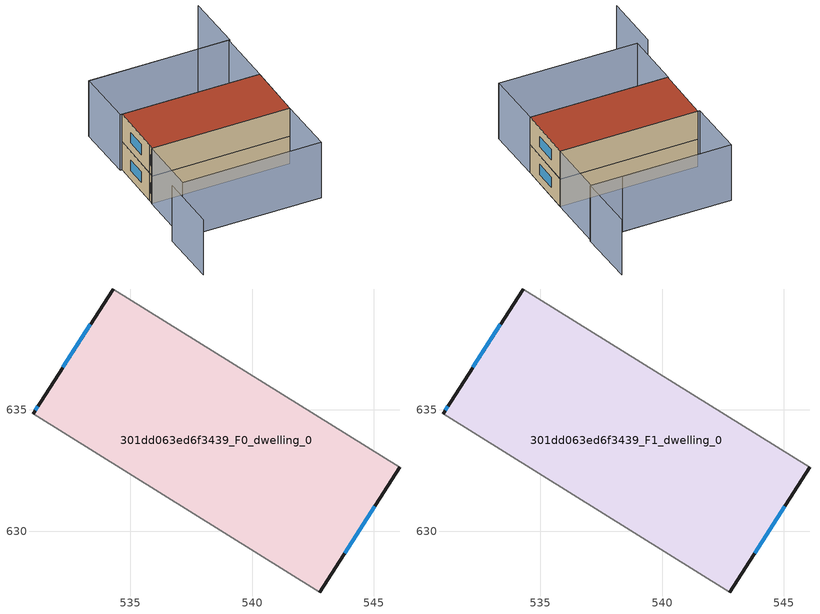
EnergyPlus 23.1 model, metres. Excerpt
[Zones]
301dd063ed6f3439_F0_dwelling_0
 floor ground (EU_floor_Construction): 546.08,632.64 542.79,627.51 531,634.83 531.29,635.28 534.29,639.97 z0
 wall outside (EU_wall_Construction): 542.79,627.51 546.08,632.64 / 534.29,639.97 531.29,635.28 531,634.83 z0:3
 wall adiabatic (EU_wall_Construction): 531,634.83 542.79,627.51 / 546.08,632.64 534.29,639.97 z0:3
 window (EU_Window_Construction): 543.82,629.11 545.05,631.04 / 531.2,635.14 531.09,634.97 / 533.35,638.51 532.22,636.74 z0.93:2.07
301dd063ed6f3439_F1_dwelling_0
 floor to 301dd063ed6f3439_F0_dwelling_0 (EU_floor_Construction): 546.08,632.64 542.79,627.51 531,634.83 531.29,635.28 534.29,639.97 z3
 wall outside (EU_wall_Construction): 542.79,627.51 546.08,632.64 / 534.29,639.97 531.29,635.28 531,634.83 z3:6
 wall adiabatic (EU_wall_Construction): 531,634.83 542.79,627.51 / 546.08,632.64 534.29,639.97 z3:6
 window (EU_Window_Construction): 543.82,629.11 545.05,631.04 / 531.2,635.14 531.09,634.97 / 533.35,638.51 532.22,636.74 z3.93:5.07
 roof outside (EU_roof_Construction): 542.79,627.51 546.08,632.64 534.29,639.97 531.29,635.28 531,634.83 z6
shading: 552.61,642.94 549.39,637.76 / 549.39,637.76 537.4,645.21 / 523.58,625.09 526.8,630.27 / 539.58,622.33 527.73,629.69 / 527.73,629.69 530.94,634.87 / 530.94,634.87 542.79,627.51 / 542.79,627.51 539.58,622.33 / 546.11,632.62 534.12,640.07 / 534.12,640.07 537.34,645.25 / 537.34,645.25 549.32,637.8 / 549.32,637.8 546.11,632.62 z0:6
[Building]
EU S2 Campaign: North Axis=0; Terrain=City; Solar Distribution=FullExterior
[Site:Location]
Montreal-Trudeau.Intl.AP: Latitude=45.4667; Longitude=-73.75; Time Zone=-5; Elevation=36
[SizingPeriod:WeatherFileDays]
AnnualSizingPeriod: Begin Month=1; Begin Day of Month=1; End Month=12; End Day of Month=31; Day of Week for Start Day=Monday; Use Weather File Daylight Saving Period=No; Use Weather File Rain and Snow Indicators=No
[MATERIAL]
EU_InternalMass_Material: Roughness=MediumRough; Thickness=0.1; Conductivity=1; Density=1800; Specific Heat=900; Thermal Absorptance=0.9; Solar Absorptance=0.7; Visible Absorptance=0.7
[MATERIAL:NOMASS] Roughness=MediumRough; Thermal Absorptance=0.9; Solar Absorptance=0.7; Visible Absorptance=0.7
Name | Thermal Resistance
EU_wall_NoMass; EU_floor_NoMass | 1.51479
EU_roof_NoMass | 2.84114
[WINDOWMATERIAL:SIMPLEGLAZINGSYSTEM]
EU_Window_SimpleGlazing: UFactor=3.53504; Solar Heat Gain Coefficient=0.8; Visible Transmittance=0.8
[CONSTRUCTION]
EU_wall_Construction: EU_wall_NoMass
EU_roof_Construction: EU_roof_NoMass
EU_floor_Construction: EU_floor_NoMass
EU_Window_Construction: EU_Window_SimpleGlazing
EU_InternalMass_Construction: EU_InternalMass_Material
[ZONE] Type=1; Multiplier=1; Ceiling Height=autocalculate; Volume=253.808; Floor Area=autocalculate; Part of Total Floor Area=Yes
301dd063ed6f3439_F0_dwelling_0; 301dd063ed6f3439_F1_dwelling_0
[INTERNALMASS] Construction=EU_InternalMass_Construction; Surface Area=84.6029
Name | Zone or ZoneList
301dd063ed6f3439_F0_dwelling_0_EU_InternalMass | 301dd063ed6f3439_F0_dwelling_0
301dd063ed6f3439_F1_dwelling_0_EU_InternalMass | 301dd063ed6f3439_F1_dwelling_0
[OTHEREQUIPMENT] Fuel Type=Electricity; Design Level Calculation Method=Watts/Area; Power per Zone Floor Area=1; Fraction Latent=0; Fraction Radiant=0; Fraction Lost=0; Carbon Dioxide Generation Rate=0; EndUse Subcategory=EU_Step8_InternalGains
Name | Zone or ZoneList or Space or SpaceList | Schedule
EU_Step8_InternalGain_301dd063ed6f3439_F0_dwelling_0_f000 | 301dd063ed6f3439_F0_dwelling_0 | EU_Step8_GainSchedule_301dd063ed6f3439_F0_dwelling_0_f000
EU_Step8_InternalGain_301dd063ed6f3439_F1_dwelling_0_f000 | 301dd063ed6f3439_F1_dwelling_0 | EU_Step8_GainSchedule_301dd063ed6f3439_F1_dwelling_0_f000
[ZONEVENTILATION:DESIGNFLOWRATE] Schedule=EU_AlwaysOn; Design Flow Rate Calculation Method=AirChanges/Hour; Air Changes per Hour=0.775154; Ventilation Type=Natural; Fan Pressure Rise=0; Fan Total Efficiency=1; Constant Term Coefficient=1; Temperature Term Coefficient=0; Velocity Term Coefficient=0; Velocity Squared Term Coefficient=0; Minimum Indoor Temperature=-100; Maximum Indoor Temperature=100; Delta Temperature=-100; Minimum Outdoor Temperature=-100; Maximum Outdoor Temperature=100; Maximum Wind Speed=40
Name | Zone or ZoneList or Space or SpaceList
EU_ConstantAir_301dd063ed6f3439_F0_dwelling_0 | 301dd063ed6f3439_F0_dwelling_0
EU_ConstantAir_301dd063ed6f3439_F1_dwelling_0 | 301dd063ed6f3439_F1_dwelling_0
[HVACTEMPLATE:THERMOSTAT] Constant Heating Setpoint=20; Constant Cooling Setpoint=50
EU_HeatOnly_301dd063ed6f3439_F0_dwelling_0; EU_HeatOnly_301dd063ed6f3439_F1_dwelling_0
[HVACTEMPLATE:ZONE:IDEALLOADSAIRSYSTEM] System Availability Schedule=EU_AlwaysOn; Maximum Heating Supply Air Temperature=50; Minimum Cooling Supply Air Temperature=13; Maximum Heating Supply Air Humidity Ratio=0.0156; Minimum Cooling Supply Air Humidity Ratio=0.0077; Heating Limit=NoLimit; Cooling Limit=NoLimit; Heating Availability Schedule=EU_AlwaysOn; Cooling Availability Schedule=EU_CoolingOff; Dehumidification Control Type=ConstantSensibleHeatRatio; Cooling Sensible Heat Ratio=0.7; Dehumidification Setpoint=60; Humidification Control Type=None; Humidification Setpoint=30; Outdoor Air Method=None; Outdoor Air Flow Rate per Person=0.00944; Outdoor Air Flow Rate per Zone Floor Area=0; Outdoor Air Flow Rate per Zone=0; Demand Controlled Ventilation Type=None; Outdoor Air Economizer Type=NoEconomizer; Heat Recovery Type=None; Sensible Heat Recovery Effectiveness=0.7; Latent Heat Recovery Effectiveness=0.65
Name | Template Thermostat
301dd063ed6f3439_F0_dwelling_0 | EU_HeatOnly_301dd063ed6f3439_F0_dwelling_0
301dd063ed6f3439_F1_dwelling_0 | EU_HeatOnly_301dd063ed6f3439_F1_dwelling_0
[SIZING:ZONE] Zone Cooling Design Supply Air Temperature Input Method=SupplyAirTemperature; Zone Cooling Design Supply Air Temperature=13; Zone Heating Design Supply Air Temperature Input Method=SupplyAirTemperature; Zone Heating Design Supply Air Temperature=50; Zone Cooling Design Supply Air Humidity Ratio=0.008; Zone Heating Design Supply Air Humidity Ratio=0.008; Cooling Design Air Flow Method=DesignDay; Cooling Design Air Flow Rate=0; Cooling Minimum Air Flow per Zone Floor Area=0.000762; Cooling Minimum Air Flow=0; Cooling Minimum Air Flow Fraction=0.2; Heating Design Air Flow Method=DesignDay; Heating Design Air Flow Rate=0; Heating Maximum Air Flow per Zone Floor Area=0.002032; Heating Maximum Air Flow=0.141576; Heating Maximum Air Flow Fraction=0.3; Account for Dedicated Outdoor Air System=No; Dedicated Outdoor Air System Control Strategy=NeutralSupplyAir; Dedicated Outdoor Air Low Setpoint Temperature for Design=autosize; Dedicated Outdoor Air High Setpoint Temperature for Design=autosize; Zone Load Sizing Method=Sensible Load Only No Latent Load; Zone Latent Cooling Design Supply Air Humidity Ratio Input Method=HumidityRatioDifference; Zone Cooling Design Supply Air Humidity Ratio Difference=0.005; Zone Latent Heating Design Supply Air Humidity Ratio Input Method=HumidityRatioDifference; Zone Humidification Design Supply Air Humidity Ratio Difference=0.005
301dd063ed6f3439_F0_dwelling_0; 301dd063ed6f3439_F1_dwelling_0
[SCHEDULE:CONSTANT]
Name | Hourly Value
EU_AlwaysOn | 1
EU_CoolingOff | 0
[SCHEDULE:FILE] Column Number=1; Rows to Skip at Top=0; Number of Hours of Data=8760; Column Separator=Comma; Interpolate to Timestep=No; Minutes per Item=60; Adjust Schedule for Daylight Savings=Yes
Name | File
EU_Step8_GainSchedule_301dd063ed6f3439_F0_dwelling_0_f000 | ../../schedules/301dd063ed6f3439/301dd063ed6f3439_F0_dwelling_0_f000_gain.csv
EU_Step8_GainSchedule_301dd063ed6f3439_F1_dwelling_0_f000 | ../../schedules/301dd063ed6f3439/301dd063ed6f3439_F1_dwelling_0_f000_gain.csv
